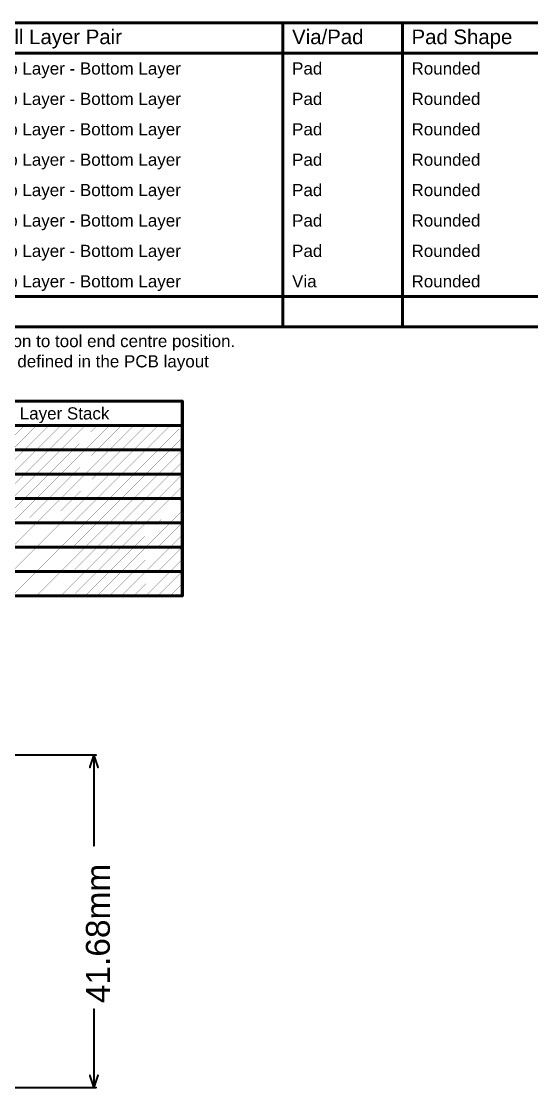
# Model space of a CAD drawing. Header units: inches. Extents: x -60 to 307, y -25 to 134.
# Drawn here: x 58.4 to 122.4, y 0 to 133.7 of the extents above; entities that cross this region are included whole.
import ezdxf

# ---------------------------------------------------------------- set-up
doc = ezdxf.new("R2010")
doc.units = ezdxf.units.IN
for name, color, linetype in [('DIMENSION', 6, 'Continuous'), ('Drill Drawing', 1, 'Continuous'), ('FABRICATION', 76, 'Continuous')]:
    doc.layers.add(name, color=color, linetype=linetype)
doc.styles.add('Arial', font='', dxfattribs={"height": 0.2})
doc.styles.get('Arial').set_extended_font_data('Arial')

msp = doc.modelspace()

# ---------------------------------------------------------------- linework, layer by layer
at = {"layer": 'DIMENSION', "const_width": 0.254}
for points in [[(48.85, 41.76), (67.75, 41.76)], [(66.99, 40.23), (67.5, 41.76)], [(67.5, 41.76), (68.01, 40.23)], [(67.5, 30.41), (67.5, 41.76)], [(67.5, 0.08), (67.5, 9.91)], [(66.99, 1.6), (67.5, 0.08)], [(67.5, 0.08), (68.01, 1.6)], [(48.78, 0.08), (67.75, 0.08)]]:
    msp.add_lwpolyline(points, dxfattribs=at)
at = {"layer": 'DIMENSION', "const_width": 0.127}
for points in [[(67.44, 41.76, 1), (67.56, 41.76, 1)], [(67.44, 41.76, 1), (67.56, 41.76, 1)], [(67.44, 41.76, 1), (67.56, 41.76, 1)], [(67.69, 41.76, 1), (67.82, 41.76, 1)], [(66.93, 40.23, 1), (67.06, 40.23, 1)], [(67.94, 40.23, 1), (68.07, 40.23, 1)], [(67.44, 30.41, 1), (67.56, 30.41, 1)], [(67.44, 9.91, 1), (67.56, 9.91, 1)], [(66.93, 1.6, 1), (67.06, 1.6, 1)], [(67.94, 1.6, 1), (68.07, 1.6, 1)], [(67.44, 0.08, 1), (67.56, 0.08, 1)], [(67.44, 0.08, 1), (67.56, 0.08, 1)], [(67.44, 0.08, 1), (67.56, 0.08, 1)], [(67.69, 0.08, 1), (67.82, 0.08, 1)]]:
    msp.add_lwpolyline(points, format="xyb", close=True, dxfattribs=at)
at = {"layer": 'Drill Drawing', "const_width": 0.381}
for points in [[(-36.79, 133.53), (306.82, 133.53)], [(91.21, 95.43), (91.21, 133.53)], [(106.2, 95.43), (106.2, 133.53)], [(-36.79, 129.72), (306.82, 129.72)], [(-36.79, 99.24), (306.82, 99.24)], [(-36.79, 95.43), (306.82, 95.43)]]:
    msp.add_lwpolyline(points, dxfattribs=at)
at = {"layer": 'Drill Drawing', "const_width": 0.191}
for points in [[(91.12, 133.53, 1), (91.31, 133.53, 1)], [(106.1, 133.53, 1), (106.29, 133.53, 1)], [(91.12, 95.43, 1), (91.31, 95.43, 1)], [(106.1, 95.43, 1), (106.29, 95.43, 1)]]:
    msp.add_lwpolyline(points, format="xyb", close=True, dxfattribs=at)
at = {"layer": 'FABRICATION'}
for points, const_width in [([(-36.69, 86.11), (78.59, 86.11)], 0.381), ([(78.59, 61.72), (78.59, 86.11)], 0.381), ([(-36.69, 83.06), (78.59, 83.06)], 0.381), ([(55.73, 80.01), (58.78, 83.06)], 0.0254), ([(57.26, 80.01), (60.3, 83.06)], 0.0254), ([(58.78, 80.01), (61.83, 83.06)], 0.0254), ([(60.3, 80.01), (63.35, 83.06)], 0.0254), ([(61.83, 80.01), (64.88, 83.06)], 0.0254), ([(63.35, 80.01), (66.4, 83.06)], 0.0254), ([(64.88, 80.01), (67.92, 83.06)], 0.0254), ([(66.4, 80.01), (69.45, 83.06)], 0.0254), ([(67.92, 80.01), (70.97, 83.06)], 0.0254), ([(69.45, 80.01), (72.5, 83.06)], 0.0254), ([(70.97, 80.01), (74.02, 83.06)], 0.0254), ([(72.5, 80.01), (75.54, 83.06)], 0.0254), ([(74.02, 80.01), (77.07, 83.06)], 0.0254), ([(75.54, 80.01), (78.59, 83.06)], 0.0254), ([(77.07, 80.01), (78.59, 81.53)], 0.0254), ([(50.15, 80.01), (78.59, 80.01)], 0.381), ([(55.73, 76.96), (58.78, 80.01)], 0.0254), ([(57.26, 76.96), (60.3, 80.01)], 0.0254), ([(58.78, 76.96), (61.83, 80.01)], 0.0254), ([(60.3, 76.96), (63.35, 80.01)], 0.0254), ([(61.83, 76.96), (64.88, 80.01)], 0.0254), ([(63.35, 76.96), (66.4, 80.01)], 0.0254), ([(64.88, 76.96), (67.92, 80.01)], 0.0254), ([(66.4, 76.96), (69.45, 80.01)], 0.0254), ([(67.92, 76.96), (70.97, 80.01)], 0.0254), ([(69.45, 76.96), (72.5, 80.01)], 0.0254), ([(70.97, 76.96), (74.02, 80.01)], 0.0254), ([(72.5, 76.96), (75.54, 80.01)], 0.0254), ([(74.02, 76.96), (77.07, 80.01)], 0.0254), ([(75.54, 76.96), (78.59, 80.01)], 0.0254), ([(77.07, 76.96), (78.59, 78.49)], 0.0254), ([(50.15, 76.96), (78.59, 76.96)], 0.381), ([(55.73, 73.91), (58.78, 76.96)], 0.0254), ([(57.26, 73.91), (60.3, 76.96)], 0.0254), ([(58.78, 73.91), (61.83, 76.96)], 0.0254), ([(60.3, 73.91), (63.35, 76.96)], 0.0254), ([(61.83, 73.91), (64.88, 76.96)], 0.0254), ([(63.35, 73.91), (66.4, 76.96)], 0.0254), ([(64.88, 73.91), (67.92, 76.96)], 0.0254), ([(66.4, 73.91), (69.45, 76.96)], 0.0254), ([(67.92, 73.91), (70.97, 76.96)], 0.0254), ([(69.45, 73.91), (72.5, 76.96)], 0.0254), ([(70.97, 73.91), (74.02, 76.96)], 0.0254), ([(72.5, 73.91), (75.54, 76.96)], 0.0254), ([(74.02, 73.91), (77.07, 76.96)], 0.0254), ([(75.54, 73.91), (78.59, 76.96)], 0.0254), ([(77.07, 73.91), (78.59, 75.44)], 0.0254), ([(50.15, 73.91), (78.59, 73.91)], 0.381), ([(55.73, 70.87), (58.78, 73.91)], 0.0254), ([(57.26, 70.87), (60.3, 73.91)], 0.0254), ([(58.78, 70.87), (61.83, 73.91)], 0.0254), ([(60.3, 70.87), (63.35, 73.91)], 0.0254), ([(61.83, 70.87), (64.88, 73.91)], 0.0254), ([(63.35, 70.87), (66.4, 73.91)], 0.0254), ([(64.88, 70.87), (67.92, 73.91)], 0.0254), ([(66.4, 70.87), (69.45, 73.91)], 0.0254), ([(67.92, 70.87), (70.97, 73.91)], 0.0254), ([(69.45, 70.87), (72.5, 73.91)], 0.0254), ([(70.97, 70.87), (74.02, 73.91)], 0.0254), ([(72.5, 70.87), (75.54, 73.91)], 0.0254), ([(74.02, 70.87), (77.07, 73.91)], 0.0254), ([(75.54, 70.87), (78.59, 73.91)], 0.0254), ([(77.07, 70.87), (78.59, 72.39)], 0.0254), ([(50.15, 70.87), (78.59, 70.87)], 0.381), ([(55.73, 67.82), (58.78, 70.87)], 0.0254), ([(57.26, 67.82), (60.3, 70.87)], 0.0254), ([(58.78, 67.82), (61.83, 70.87)], 0.0254), ([(60.3, 67.82), (63.35, 70.87)], 0.0254), ([(61.83, 67.82), (64.88, 70.87)], 0.0254), ([(63.35, 67.82), (66.4, 70.87)], 0.0254), ([(64.88, 67.82), (67.92, 70.87)], 0.0254), ([(66.4, 67.82), (69.45, 70.87)], 0.0254), ([(67.92, 67.82), (70.97, 70.87)], 0.0254), ([(69.45, 67.82), (72.5, 70.87)], 0.0254), ([(70.97, 67.82), (74.02, 70.87)], 0.0254), ([(72.5, 67.82), (75.54, 70.87)], 0.0254), ([(74.02, 67.82), (77.07, 70.87)], 0.0254), ([(75.54, 67.82), (78.59, 70.87)], 0.0254), ([(77.07, 67.82), (78.59, 69.34)], 0.0254), ([(50.15, 67.82), (78.59, 67.82)], 0.381), ([(55.73, 64.77), (58.78, 67.82)], 0.0254), ([(57.26, 64.77), (60.3, 67.82)], 0.0254), ([(58.78, 64.77), (61.83, 67.82)], 0.0254), ([(60.3, 64.77), (63.35, 67.82)], 0.0254), ([(61.83, 64.77), (64.88, 67.82)], 0.0254), ([(63.35, 64.77), (66.4, 67.82)], 0.0254), ([(64.88, 64.77), (67.92, 67.82)], 0.0254), ([(66.4, 64.77), (69.45, 67.82)], 0.0254), ([(67.92, 64.77), (70.97, 67.82)], 0.0254), ([(69.45, 64.77), (72.5, 67.82)], 0.0254), ([(70.97, 64.77), (74.02, 67.82)], 0.0254), ([(72.5, 64.77), (75.54, 67.82)], 0.0254), ([(74.02, 64.77), (77.07, 67.82)], 0.0254), ([(75.54, 64.77), (78.59, 67.82)], 0.0254), ([(77.07, 64.77), (78.59, 66.29)], 0.0254), ([(50.15, 64.77), (78.59, 64.77)], 0.381), ([(55.73, 61.72), (58.78, 64.77)], 0.0254), ([(57.26, 61.72), (60.3, 64.77)], 0.0254), ([(58.78, 61.72), (61.83, 64.77)], 0.0254), ([(60.3, 61.72), (63.35, 64.77)], 0.0254), ([(61.83, 61.72), (64.88, 64.77)], 0.0254), ([(63.35, 61.72), (66.4, 64.77)], 0.0254), ([(64.88, 61.72), (67.92, 64.77)], 0.0254), ([(66.4, 61.72), (69.45, 64.77)], 0.0254), ([(67.92, 61.72), (70.97, 64.77)], 0.0254), ([(69.45, 61.72), (72.5, 64.77)], 0.0254), ([(70.97, 61.72), (74.02, 64.77)], 0.0254), ([(72.5, 61.72), (75.54, 64.77)], 0.0254), ([(74.02, 61.72), (77.07, 64.77)], 0.0254), ([(75.54, 61.72), (78.59, 64.77)], 0.0254), ([(77.07, 61.72), (78.59, 63.25)], 0.0254), ([(50.15, 61.72), (78.59, 61.72)], 0.381)]:
    msp.add_lwpolyline(points, dxfattribs=dict(at, const_width=const_width))
for points, const_width in [([(78.5, 86.11, 1), (78.69, 86.11, 1)], 0.191), ([(78.5, 86.11, 1), (78.69, 86.11, 1)], 0.191), ([(58.77, 83.06, 1), (58.79, 83.06, 1)], 0.0127), ([(60.3, 83.06, 1), (60.31, 83.06, 1)], 0.0127), ([(61.82, 83.06, 1), (61.83, 83.06, 1)], 0.0127), ([(63.34, 83.06, 1), (63.36, 83.06, 1)], 0.0127), ([(64.87, 83.06, 1), (64.88, 83.06, 1)], 0.0127), ([(66.39, 83.06, 1), (66.41, 83.06, 1)], 0.0127), ([(67.92, 83.06, 1), (67.93, 83.06, 1)], 0.0127), ([(69.44, 83.06, 1), (69.45, 83.06, 1)], 0.0127), ([(70.96, 83.06, 1), (70.98, 83.06, 1)], 0.0127), ([(72.49, 83.06, 1), (72.5, 83.06, 1)], 0.0127), ([(74.01, 83.06, 1), (74.03, 83.06, 1)], 0.0127), ([(75.54, 83.06, 1), (75.55, 83.06, 1)], 0.0127), ([(77.06, 83.06, 1), (77.07, 83.06, 1)], 0.0127), ([(78.5, 83.06, 1), (78.69, 83.06, 1)], 0.191), ([(78.58, 83.06, 1), (78.6, 83.06, 1)], 0.0127), ([(78.58, 81.53, 1), (78.6, 81.53, 1)], 0.0127), ([(58.77, 80.01, 1), (58.79, 80.01, 1)], 0.0127), ([(58.77, 80.01, 1), (58.79, 80.01, 1)], 0.0127), ([(60.3, 80.01, 1), (60.31, 80.01, 1)], 0.0127), ([(60.3, 80.01, 1), (60.31, 80.01, 1)], 0.0127), ([(61.82, 80.01, 1), (61.83, 80.01, 1)], 0.0127), ([(61.82, 80.01, 1), (61.83, 80.01, 1)], 0.0127), ([(63.34, 80.01, 1), (63.36, 80.01, 1)], 0.0127), ([(63.34, 80.01, 1), (63.36, 80.01, 1)], 0.0127), ([(64.87, 80.01, 1), (64.88, 80.01, 1)], 0.0127), ([(64.87, 80.01, 1), (64.88, 80.01, 1)], 0.0127), ([(66.39, 80.01, 1), (66.41, 80.01, 1)], 0.0127), ([(66.39, 80.01, 1), (66.41, 80.01, 1)], 0.0127), ([(67.92, 80.01, 1), (67.93, 80.01, 1)], 0.0127), ([(67.92, 80.01, 1), (67.93, 80.01, 1)], 0.0127), ([(69.44, 80.01, 1), (69.45, 80.01, 1)], 0.0127), ([(69.44, 80.01, 1), (69.45, 80.01, 1)], 0.0127), ([(70.96, 80.01, 1), (70.98, 80.01, 1)], 0.0127), ([(70.96, 80.01, 1), (70.98, 80.01, 1)], 0.0127), ([(72.49, 80.01, 1), (72.5, 80.01, 1)], 0.0127), ([(72.49, 80.01, 1), (72.5, 80.01, 1)], 0.0127), ([(74.01, 80.01, 1), (74.03, 80.01, 1)], 0.0127), ([(74.01, 80.01, 1), (74.03, 80.01, 1)], 0.0127), ([(75.54, 80.01, 1), (75.55, 80.01, 1)], 0.0127), ([(75.54, 80.01, 1), (75.55, 80.01, 1)], 0.0127), ([(77.06, 80.01, 1), (77.07, 80.01, 1)], 0.0127), ([(77.06, 80.01, 1), (77.07, 80.01, 1)], 0.0127), ([(78.5, 80.01, 1), (78.69, 80.01, 1)], 0.191), ([(78.58, 80.01, 1), (78.6, 80.01, 1)], 0.0127), ([(78.58, 78.49, 1), (78.6, 78.49, 1)], 0.0127), ([(58.77, 76.96, 1), (58.79, 76.96, 1)], 0.0127), ([(58.77, 76.96, 1), (58.79, 76.96, 1)], 0.0127), ([(60.3, 76.96, 1), (60.31, 76.96, 1)], 0.0127), ([(60.3, 76.96, 1), (60.31, 76.96, 1)], 0.0127), ([(61.82, 76.96, 1), (61.83, 76.96, 1)], 0.0127), ([(61.82, 76.96, 1), (61.83, 76.96, 1)], 0.0127), ([(63.34, 76.96, 1), (63.36, 76.96, 1)], 0.0127), ([(63.34, 76.96, 1), (63.36, 76.96, 1)], 0.0127), ([(64.87, 76.96, 1), (64.88, 76.96, 1)], 0.0127), ([(64.87, 76.96, 1), (64.88, 76.96, 1)], 0.0127), ([(66.39, 76.96, 1), (66.41, 76.96, 1)], 0.0127), ([(66.39, 76.96, 1), (66.41, 76.96, 1)], 0.0127), ([(67.92, 76.96, 1), (67.93, 76.96, 1)], 0.0127), ([(67.92, 76.96, 1), (67.93, 76.96, 1)], 0.0127), ([(69.44, 76.96, 1), (69.45, 76.96, 1)], 0.0127), ([(69.44, 76.96, 1), (69.45, 76.96, 1)], 0.0127), ([(70.96, 76.96, 1), (70.98, 76.96, 1)], 0.0127), ([(70.96, 76.96, 1), (70.98, 76.96, 1)], 0.0127), ([(72.49, 76.96, 1), (72.5, 76.96, 1)], 0.0127), ([(72.49, 76.96, 1), (72.5, 76.96, 1)], 0.0127), ([(74.01, 76.96, 1), (74.03, 76.96, 1)], 0.0127), ([(74.01, 76.96, 1), (74.03, 76.96, 1)], 0.0127), ([(75.54, 76.96, 1), (75.55, 76.96, 1)], 0.0127), ([(75.54, 76.96, 1), (75.55, 76.96, 1)], 0.0127), ([(77.06, 76.96, 1), (77.07, 76.96, 1)], 0.0127), ([(77.06, 76.96, 1), (77.07, 76.96, 1)], 0.0127), ([(78.5, 76.96, 1), (78.69, 76.96, 1)], 0.191), ([(78.58, 76.96, 1), (78.6, 76.96, 1)], 0.0127), ([(78.58, 75.44, 1), (78.6, 75.44, 1)], 0.0127), ([(58.77, 73.91, 1), (58.79, 73.91, 1)], 0.0127), ([(58.77, 73.91, 1), (58.79, 73.91, 1)], 0.0127), ([(60.3, 73.91, 1), (60.31, 73.91, 1)], 0.0127), ([(60.3, 73.91, 1), (60.31, 73.91, 1)], 0.0127), ([(61.82, 73.91, 1), (61.83, 73.91, 1)], 0.0127), ([(61.82, 73.91, 1), (61.83, 73.91, 1)], 0.0127), ([(63.34, 73.91, 1), (63.36, 73.91, 1)], 0.0127), ([(63.34, 73.91, 1), (63.36, 73.91, 1)], 0.0127), ([(64.87, 73.91, 1), (64.88, 73.91, 1)], 0.0127), ([(64.87, 73.91, 1), (64.88, 73.91, 1)], 0.0127), ([(66.39, 73.91, 1), (66.41, 73.91, 1)], 0.0127), ([(66.39, 73.91, 1), (66.41, 73.91, 1)], 0.0127), ([(67.92, 73.91, 1), (67.93, 73.91, 1)], 0.0127), ([(67.92, 73.91, 1), (67.93, 73.91, 1)], 0.0127), ([(69.44, 73.91, 1), (69.45, 73.91, 1)], 0.0127), ([(69.44, 73.91, 1), (69.45, 73.91, 1)], 0.0127), ([(70.96, 73.91, 1), (70.98, 73.91, 1)], 0.0127), ([(70.96, 73.91, 1), (70.98, 73.91, 1)], 0.0127), ([(72.49, 73.91, 1), (72.5, 73.91, 1)], 0.0127), ([(72.49, 73.91, 1), (72.5, 73.91, 1)], 0.0127), ([(74.01, 73.91, 1), (74.03, 73.91, 1)], 0.0127), ([(74.01, 73.91, 1), (74.03, 73.91, 1)], 0.0127), ([(75.54, 73.91, 1), (75.55, 73.91, 1)], 0.0127), ([(75.54, 73.91, 1), (75.55, 73.91, 1)], 0.0127), ([(77.06, 73.91, 1), (77.07, 73.91, 1)], 0.0127), ([(77.06, 73.91, 1), (77.07, 73.91, 1)], 0.0127), ([(78.5, 73.91, 1), (78.69, 73.91, 1)], 0.191), ([(78.58, 73.91, 1), (78.6, 73.91, 1)], 0.0127), ([(78.58, 72.39, 1), (78.6, 72.39, 1)], 0.0127), ([(78.5, 70.87, 1), (78.69, 70.87, 1)], 0.191), ([(58.77, 70.87, 1), (58.79, 70.87, 1)], 0.0127), ([(58.77, 70.87, 1), (58.79, 70.87, 1)], 0.0127), ([(60.3, 70.87, 1), (60.31, 70.87, 1)], 0.0127), ([(60.3, 70.87, 1), (60.31, 70.87, 1)], 0.0127), ([(61.82, 70.87, 1), (61.83, 70.87, 1)], 0.0127), ([(61.82, 70.87, 1), (61.83, 70.87, 1)], 0.0127), ([(63.34, 70.87, 1), (63.36, 70.87, 1)], 0.0127), ([(63.34, 70.87, 1), (63.36, 70.87, 1)], 0.0127), ([(64.87, 70.87, 1), (64.88, 70.87, 1)], 0.0127), ([(64.87, 70.87, 1), (64.88, 70.87, 1)], 0.0127), ([(66.39, 70.87, 1), (66.41, 70.87, 1)], 0.0127), ([(66.39, 70.87, 1), (66.41, 70.87, 1)], 0.0127), ([(67.92, 70.87, 1), (67.93, 70.87, 1)], 0.0127), ([(67.92, 70.87, 1), (67.93, 70.87, 1)], 0.0127), ([(69.44, 70.87, 1), (69.45, 70.87, 1)], 0.0127), ([(69.44, 70.87, 1), (69.45, 70.87, 1)], 0.0127), ([(70.96, 70.87, 1), (70.98, 70.87, 1)], 0.0127), ([(70.96, 70.87, 1), (70.98, 70.87, 1)], 0.0127), ([(72.49, 70.87, 1), (72.5, 70.87, 1)], 0.0127), ([(72.49, 70.87, 1), (72.5, 70.87, 1)], 0.0127), ([(74.01, 70.87, 1), (74.03, 70.87, 1)], 0.0127), ([(74.01, 70.87, 1), (74.03, 70.87, 1)], 0.0127), ([(75.54, 70.87, 1), (75.55, 70.87, 1)], 0.0127), ([(75.54, 70.87, 1), (75.55, 70.87, 1)], 0.0127), ([(77.06, 70.87, 1), (77.07, 70.87, 1)], 0.0127), ([(77.06, 70.87, 1), (77.07, 70.87, 1)], 0.0127), ([(78.58, 70.87, 1), (78.6, 70.87, 1)], 0.0127), ([(78.58, 69.34, 1), (78.6, 69.34, 1)], 0.0127), ([(58.77, 67.82, 1), (58.79, 67.82, 1)], 0.0127), ([(58.77, 67.82, 1), (58.79, 67.82, 1)], 0.0127), ([(60.3, 67.82, 1), (60.31, 67.82, 1)], 0.0127), ([(60.3, 67.82, 1), (60.31, 67.82, 1)], 0.0127), ([(61.82, 67.82, 1), (61.83, 67.82, 1)], 0.0127), ([(61.82, 67.82, 1), (61.83, 67.82, 1)], 0.0127), ([(63.34, 67.82, 1), (63.36, 67.82, 1)], 0.0127), ([(63.34, 67.82, 1), (63.36, 67.82, 1)], 0.0127), ([(64.87, 67.82, 1), (64.88, 67.82, 1)], 0.0127), ([(64.87, 67.82, 1), (64.88, 67.82, 1)], 0.0127), ([(66.39, 67.82, 1), (66.41, 67.82, 1)], 0.0127), ([(66.39, 67.82, 1), (66.41, 67.82, 1)], 0.0127), ([(67.92, 67.82, 1), (67.93, 67.82, 1)], 0.0127), ([(67.92, 67.82, 1), (67.93, 67.82, 1)], 0.0127), ([(69.44, 67.82, 1), (69.45, 67.82, 1)], 0.0127), ([(69.44, 67.82, 1), (69.45, 67.82, 1)], 0.0127), ([(70.96, 67.82, 1), (70.98, 67.82, 1)], 0.0127), ([(70.96, 67.82, 1), (70.98, 67.82, 1)], 0.0127), ([(72.49, 67.82, 1), (72.5, 67.82, 1)], 0.0127), ([(72.49, 67.82, 1), (72.5, 67.82, 1)], 0.0127), ([(74.01, 67.82, 1), (74.03, 67.82, 1)], 0.0127), ([(74.01, 67.82, 1), (74.03, 67.82, 1)], 0.0127), ([(75.54, 67.82, 1), (75.55, 67.82, 1)], 0.0127), ([(75.54, 67.82, 1), (75.55, 67.82, 1)], 0.0127), ([(77.06, 67.82, 1), (77.07, 67.82, 1)], 0.0127), ([(77.06, 67.82, 1), (77.07, 67.82, 1)], 0.0127), ([(78.5, 67.82, 1), (78.69, 67.82, 1)], 0.191), ([(78.58, 67.82, 1), (78.6, 67.82, 1)], 0.0127), ([(78.58, 66.29, 1), (78.6, 66.29, 1)], 0.0127), ([(58.77, 64.77, 1), (58.79, 64.77, 1)], 0.0127), ([(58.77, 64.77, 1), (58.79, 64.77, 1)], 0.0127), ([(60.3, 64.77, 1), (60.31, 64.77, 1)], 0.0127), ([(60.3, 64.77, 1), (60.31, 64.77, 1)], 0.0127), ([(61.82, 64.77, 1), (61.83, 64.77, 1)], 0.0127), ([(61.82, 64.77, 1), (61.83, 64.77, 1)], 0.0127), ([(63.34, 64.77, 1), (63.36, 64.77, 1)], 0.0127), ([(63.34, 64.77, 1), (63.36, 64.77, 1)], 0.0127), ([(64.87, 64.77, 1), (64.88, 64.77, 1)], 0.0127), ([(64.87, 64.77, 1), (64.88, 64.77, 1)], 0.0127), ([(66.39, 64.77, 1), (66.41, 64.77, 1)], 0.0127), ([(66.39, 64.77, 1), (66.41, 64.77, 1)], 0.0127), ([(67.92, 64.77, 1), (67.93, 64.77, 1)], 0.0127), ([(67.92, 64.77, 1), (67.93, 64.77, 1)], 0.0127), ([(69.44, 64.77, 1), (69.45, 64.77, 1)], 0.0127), ([(69.44, 64.77, 1), (69.45, 64.77, 1)], 0.0127), ([(70.96, 64.77, 1), (70.98, 64.77, 1)], 0.0127), ([(70.96, 64.77, 1), (70.98, 64.77, 1)], 0.0127), ([(72.49, 64.77, 1), (72.5, 64.77, 1)], 0.0127), ([(72.49, 64.77, 1), (72.5, 64.77, 1)], 0.0127), ([(74.01, 64.77, 1), (74.03, 64.77, 1)], 0.0127), ([(74.01, 64.77, 1), (74.03, 64.77, 1)], 0.0127), ([(75.54, 64.77, 1), (75.55, 64.77, 1)], 0.0127), ([(75.54, 64.77, 1), (75.55, 64.77, 1)], 0.0127), ([(77.06, 64.77, 1), (77.07, 64.77, 1)], 0.0127), ([(77.06, 64.77, 1), (77.07, 64.77, 1)], 0.0127), ([(78.5, 64.77, 1), (78.69, 64.77, 1)], 0.191), ([(78.58, 64.77, 1), (78.6, 64.77, 1)], 0.0127), ([(78.58, 63.25, 1), (78.6, 63.25, 1)], 0.0127), ([(58.77, 61.72, 1), (58.79, 61.72, 1)], 0.0127), ([(60.3, 61.72, 1), (60.31, 61.72, 1)], 0.0127), ([(61.82, 61.72, 1), (61.83, 61.72, 1)], 0.0127), ([(63.34, 61.72, 1), (63.36, 61.72, 1)], 0.0127), ([(64.87, 61.72, 1), (64.88, 61.72, 1)], 0.0127), ([(66.39, 61.72, 1), (66.41, 61.72, 1)], 0.0127), ([(67.92, 61.72, 1), (67.93, 61.72, 1)], 0.0127), ([(69.44, 61.72, 1), (69.45, 61.72, 1)], 0.0127), ([(70.96, 61.72, 1), (70.98, 61.72, 1)], 0.0127), ([(72.49, 61.72, 1), (72.5, 61.72, 1)], 0.0127), ([(74.01, 61.72, 1), (74.03, 61.72, 1)], 0.0127), ([(75.54, 61.72, 1), (75.55, 61.72, 1)], 0.0127), ([(77.06, 61.72, 1), (77.07, 61.72, 1)], 0.0127), ([(78.5, 61.72, 1), (78.69, 61.72, 1)], 0.191), ([(78.5, 61.72, 1), (78.69, 61.72, 1)], 0.191)]:
    msp.add_lwpolyline(points, format="xyb", close=True, dxfattribs=dict(at, const_width=const_width))

# ---------------------------------------------------------------- texts
at = {"layer": 'DIMENSION', "style": 'Arial'}
msp.add_text('41.68mm', height=3, rotation=90, dxfattribs=at).set_placement((69.5, 10.67))
at = {"layer": 'Drill Drawing', "style": 'Arial'}
for s, height, p in [('Drill Layer Pair', 1.8288, (54.27, 130.86)), ('Via/Pad', 1.829, (92.36, 130.86)), ('Pad Shape', 1.829, (107.34, 130.86)), ('Top Layer - Bottom Layer', 1.524, (54.27, 127.05)), ('Pad', 1.524, (92.36, 127.05)), ('Rounded', 1.524, (107.34, 127.05)), ('Top Layer - Bottom Layer', 1.524, (54.27, 123.24)), ('Pad', 1.524, (92.36, 123.24)), ('Rounded', 1.524, (107.34, 123.24)), ('Top Layer - Bottom Layer', 1.524, (54.27, 119.43)), ('Pad', 1.524, (92.36, 119.43)), ('Rounded', 1.524, (107.34, 119.43)), ('Top Layer - Bottom Layer', 1.524, (54.27, 115.62)), ('Pad', 1.524, (92.36, 115.62)), ('Rounded', 1.524, (107.34, 115.62)), ('Top Layer - Bottom Layer', 1.524, (54.27, 111.81)), ('Pad', 1.524, (92.36, 111.81)), ('Rounded', 1.524, (107.34, 111.81)), ('Top Layer - Bottom Layer', 1.524, (54.27, 108)), ('Pad', 1.524, (92.36, 108)), ('Rounded', 1.524, (107.34, 108)), ('Top Layer - Bottom Layer', 1.524, (54.27, 104.19)), ('Pad', 1.524, (92.36, 104.19)), ('Rounded', 1.524, (107.34, 104.19)), ('Top Layer - Bottom Layer', 1.524, (54.27, 100.38)), ('Via', 1.524, (92.36, 100.38)), ('Rounded', 1.524, (107.34, 100.38)), ('= Calculated from tool start centre position to tool end centre position.', 1.524, (19.73, 92.89)), (' = Routed Path Length + Tool Size = Slot length as defined in the PCB layout', 1.524, (9.32, 90.35))]:
    msp.add_text(s, height=height, dxfattribs=at).set_placement(p)
at = {"layer": 'FABRICATION', "style": 'Arial'}
msp.add_text('Board Layer Stack', height=1.524, dxfattribs=at).set_placement((51.93, 83.82))

doc.saveas('drawing.dxf')
